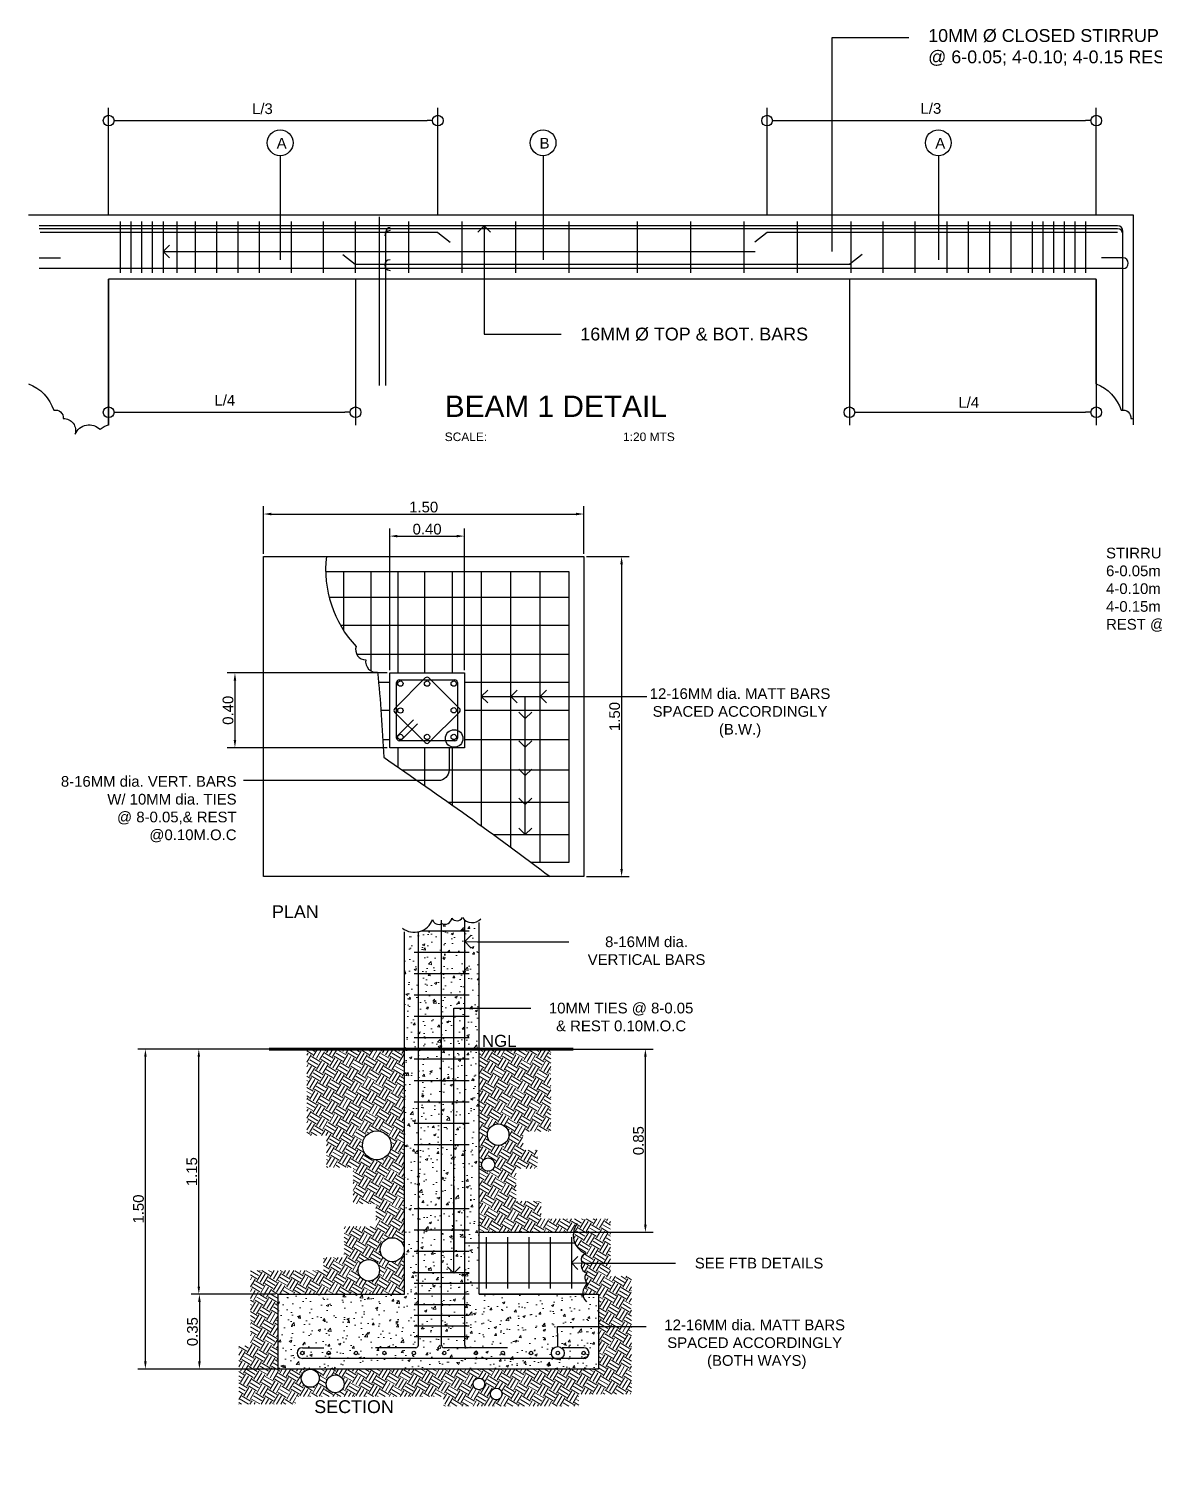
# Model space of a CAD drawing. Header units: metres. Extents: x -460 to 31334, y -1777 to 24987.
# Drawn here: x 304.45 to 330.81, y -781.44 to -747.97 of the extents above; entities that cross this region are included whole.
import ezdxf
from ezdxf import colors
from ezdxf.entities.mleader import LeaderData, LeaderLine
from ezdxf.math import Vec2, Vec3

# ---------------------------------------------------------------- set-up
doc = ezdxf.new("R2010")
doc.units = ezdxf.units.M
doc.header["$MEASUREMENT"] = 0
doc.linetypes.add('ACAD_ISO02W100', pattern=[15, 12, -3])
doc.layers.get('Defpoints').update_dxf_attribs({"color": 2})
doc.layers.add('COLUMNS', color=5, linetype='Continuous', lineweight=25)
doc.layers.add('dim.', color=10, linetype='Continuous', lineweight=15)
doc.layers.add('DIMENSION', color=8, linetype='Continuous')
doc.styles.add('20', font='arial.ttf', dxfattribs={"height": 0.06})
doc.styles.get("Standard").update_dxf_attribs({"font": 'arial.ttf'})
doc.dimstyles.new('D20', dxfattribs={"dimtxt": 0.25, "dimasz": 0.18, "dimexe": 0.18, "dimexo": 0.0625, "dimgap": 0.034, "dimtad": 1, "dimlfac": 0.2, "dimzin": 0, "dimdsep": 46, "dimtxsty": 'Standard', "dimcen": 0.09, "dimadec": 0, "dimazin": 0, "dimtfac": 1, "dimtofl": 0, "dimtmove": 0, "dimatfit": 3, "dimfxl": 1, "dimtolj": 1, "dimtzin": 0, "dimarcsym": 0})

# ---------------------------------------------------------------- blocks, each defined once
blk = doc.blocks.new('_Open90')
at = {"color": 0, "linetype": 'ByBlock', "lineweight": -2}
for p, q in [((0, 0), (-1, 0)), ((-0.5, 0.5), (0, 0)), ((0, 0), (-0.5, -0.5))]:
    blk.add_line(p, q, dxfattribs=at)
blk = doc.blocks.new('_None')
blk = doc.blocks.new('_DotBlank')
at = {"color": 0, "linetype": 'ByBlock', "lineweight": -2}
blk.add_line((-0.5, 0), (-1, 0), dxfattribs=at)
blk.add_circle((0, 0), 0.5, dxfattribs=at)
blk = doc.blocks.new('*D497')
at = {"color": 0, "lineweight": -2, "transparency": 16777216}
for p, q in [((309.9462609081456, -760.2602352155475), (309.9462609081456, -759.1485682697579)), ((310.1262609081456, -759.3285682697579), (317.2659145652322, -759.3285682697579)), ((317.4459145652322, -760.2602352155475), (317.4459145652322, -759.1485682697579))]:
    blk.add_line(p, q, dxfattribs=at)
at = {"color": 0, "transparency": 16777216}
for points in [[(310.1262609081456, -759.2985682697579), (310.1262609081456, -759.3585682697578), (309.9462609081456, -759.3285682697579)], [(317.2659145652322, -759.2985682697579), (317.2659145652322, -759.3585682697578), (317.4459145652322, -759.3285682697579)]]:
    blk.add_solid(points, dxfattribs=at)
at = {"layer": 'Defpoints', "color": 0, "transparency": 16777216}
for p in [(317.4459145652322, -759.3285682697579), (309.9462609081456, -760.3227352155475), (317.4459145652322, -760.3227352155475)]:
    blk.add_point(p, dxfattribs=at)
at = {"color": 0, "transparency": 16777216, "insert": (313.6960877366889, -759.1669250228274), "char_height": 0.25, "attachment_point": 5}
blk.add_mtext('\\A1;1.50', dxfattribs=at)
blk = doc.blocks.new('*D498')
at = {"color": 0, "lineweight": -2, "transparency": 16777216}
for p, q in [((317.5084145652323, -760.3227352155477), (318.5106653433602, -760.3227352155477)), ((318.3306653433602, -760.5027352155477), (318.3306653433602, -767.6347782785632)), ((317.5084145652323, -767.8147782785632), (318.5106653433602, -767.8147782785632))]:
    blk.add_line(p, q, dxfattribs=at)
at = {"color": 0, "transparency": 16777216}
for points in [[(318.3006653433602, -760.5027352155477), (318.3606653433602, -760.5027352155477), (318.3306653433602, -760.3227352155477)], [(318.3006653433602, -767.6347782785632), (318.3606653433602, -767.6347782785632), (318.3306653433602, -767.8147782785632)]]:
    blk.add_solid(points, dxfattribs=at)
at = {"layer": 'Defpoints', "color": 0, "transparency": 16777216}
for p in [(317.4459145652323, -760.3227352155477), (317.4459145652323, -767.8147782785632), (318.3306653433602, -767.8147782785632)]:
    blk.add_point(p, dxfattribs=at)
at = {"color": 0, "transparency": 16777216, "insert": (318.1690220964295, -764.0687567470554), "char_height": 0.25, "attachment_point": 5, "rotation": 90}
blk.add_mtext('\\A1;1.50', dxfattribs=at)
blk = doc.blocks.new('*D501')
at = {"color": 0, "lineweight": -2, "transparency": 16777216}
for p, q in [((310.8992861852754, -771.8533261310465), (307.0004837697892, -771.8533261310465)), ((307.1804837697892, -779.1635750423785), (307.1804837697892, -772.0333261310465)), ((310.2281326583662, -779.3435750423785), (307.0004837697892, -779.3435750423785))]:
    blk.add_line(p, q, dxfattribs=at)
at = {"color": 0, "transparency": 16777216}
for points in [[(307.1504837697893, -772.0333261310465), (307.2104837697892, -772.0333261310465), (307.1804837697892, -771.8533261310465)], [(307.1504837697893, -779.1635750423785), (307.2104837697892, -779.1635750423785), (307.1804837697892, -779.3435750423785)]]:
    blk.add_solid(points, dxfattribs=at)
at = {"layer": 'Defpoints', "color": 0, "transparency": 16777216}
for p in [(307.1804837697892, -771.8533261310465), (310.9617861852754, -771.8533261310465), (310.2906326583662, -779.3435750423785)]:
    blk.add_point(p, dxfattribs=at)
at = {"color": 0, "transparency": 16777216, "insert": (307.0188405228586, -775.5984505867124), "char_height": 0.25, "attachment_point": 5, "rotation": 90}
blk.add_mtext('\\A1;1.50', dxfattribs=at)
blk = doc.blocks.new('*D502')
at = {"color": 0, "lineweight": -2, "transparency": 16777216}
for p, q in [((310.2281326583662, -777.5935750423766), (308.2649800327721, -777.5935750423766)), ((308.4449800327722, -777.7735750423766), (308.4449800327722, -779.1635750423785)), ((311.0584855294425, -779.3435750423785), (308.2649800327721, -779.3435750423785))]:
    blk.add_line(p, q, dxfattribs=at)
at = {"color": 0, "transparency": 16777216}
for points in [[(308.4149800327722, -777.7735750423766), (308.4749800327721, -777.7735750423766), (308.4449800327722, -777.5935750423766)], [(308.4149800327722, -779.1635750423785), (308.4749800327721, -779.1635750423785), (308.4449800327722, -779.3435750423785)]]:
    blk.add_solid(points, dxfattribs=at)
at = {"layer": 'Defpoints', "color": 0, "transparency": 16777216}
for p in [(310.2906326583662, -777.5935750423766), (308.4449800327722, -779.3435750423785), (311.1209855294425, -779.3435750423785)]:
    blk.add_point(p, dxfattribs=at)
at = {"color": 0, "transparency": 16777216, "insert": (308.2832515198114, -778.4685750423774), "char_height": 0.25, "attachment_point": 5, "rotation": 90}
blk.add_mtext('\\A1;0.35', dxfattribs=at)
blk = doc.blocks.new('*D493')
at = {"color": 0, "lineweight": -2, "transparency": 16777216}
for p, q in [((310.8992861852754, -771.8533261310465), (308.2506669025879, -771.8533261310465)), ((308.4306669025879, -777.4135750423767), (308.4306669025879, -772.0333261310465)), ((310.2281326583662, -777.5935750423766), (308.2506669025879, -777.5935750423766))]:
    blk.add_line(p, q, dxfattribs=at)
at = {"color": 0, "transparency": 16777216}
for points in [[(308.4006669025879, -772.0333261310465), (308.4606669025879, -772.0333261310465), (308.4306669025879, -771.8533261310465)], [(308.4006669025879, -777.4135750423767), (308.4606669025879, -777.4135750423767), (308.4306669025879, -777.5935750423766)]]:
    blk.add_solid(points, dxfattribs=at)
at = {"layer": 'Defpoints', "color": 0, "transparency": 16777216}
for p in [(308.4306669025879, -771.8533261310465), (310.9617861852754, -771.8533261310465), (310.2906326583662, -777.5935750423766)]:
    blk.add_point(p, dxfattribs=at)
at = {"color": 0, "transparency": 16777216, "insert": (308.2690236556572, -774.7234505867115), "char_height": 0.25, "attachment_point": 5, "rotation": 90}
blk.add_mtext('\\A1;1.15', dxfattribs=at)
blk = doc.blocks.new('*D503')
at = {"color": 0, "lineweight": -2, "transparency": 16777216}
for p, q in [((312.9009534606998, -762.9858082124867), (312.9009534606998, -759.6658657574957)), ((314.6509534607062, -762.9858082124867), (314.6509534607062, -759.6658657574957)), ((313.0809534606998, -759.8458657574956), (314.4709534607062, -759.8458657574956))]:
    blk.add_line(p, q, dxfattribs=at)
at = {"color": 0, "transparency": 16777216}
for points in [[(313.0809534606998, -759.8158657574957), (313.0809534606998, -759.8758657574956), (312.9009534606998, -759.8458657574956)], [(314.4709534607062, -759.8158657574957), (314.4709534607062, -759.8758657574956), (314.6509534607062, -759.8458657574956)]]:
    blk.add_solid(points, dxfattribs=at)
at = {"layer": 'Defpoints', "color": 0, "transparency": 16777216}
for p in [(314.6509534607062, -759.8458657574956), (312.9009534606998, -763.0483082124867), (314.6509534607062, -763.0483082124867)]:
    blk.add_point(p, dxfattribs=at)
at = {"color": 0, "transparency": 16777216, "insert": (313.775953460703, -759.6842225105652), "char_height": 0.25, "attachment_point": 5}
blk.add_mtext('\\A1;0.40', dxfattribs=at)
blk = doc.blocks.new('*D496')
at = {"color": 0, "lineweight": -2, "transparency": 16777216}
for p, q in [((312.8384534607, -763.048308212487), (309.0967123415598, -763.048308212487)), ((309.2767123415598, -763.2283082124869), (309.2767123415598, -764.618308212487)), ((312.8384534607, -764.798308212487), (309.0967123415598, -764.798308212487))]:
    blk.add_line(p, q, dxfattribs=at)
at = {"color": 0, "transparency": 16777216}
for points in [[(309.2467123415598, -763.2283082124869), (309.3067123415598, -763.2283082124869), (309.2767123415598, -763.048308212487)], [(309.2467123415598, -764.618308212487), (309.3067123415598, -764.618308212487), (309.2767123415598, -764.798308212487)]]:
    blk.add_solid(points, dxfattribs=at)
at = {"layer": 'Defpoints', "color": 0, "transparency": 16777216}
for p in [(312.9009534607, -763.048308212487), (309.2767123415598, -764.798308212487), (312.9009534607, -764.798308212487)]:
    blk.add_point(p, dxfattribs=at)
at = {"color": 0, "transparency": 16777216, "insert": (309.1150690946291, -763.923308212487), "char_height": 0.25, "attachment_point": 5, "rotation": 90}
blk.add_mtext('\\A1;0.40', dxfattribs=at)
blk = doc.blocks.new('*D668')
at = {"color": 0, "lineweight": -2, "transparency": 16777216}
for p, q in [((316.418559608373, -771.8533261310465), (319.067178891061, -771.8533261310465)), ((318.887178891061, -775.9620421053122), (318.887178891061, -772.0333261310465)), ((317.0897131352821, -776.1420421053122), (319.067178891061, -776.1420421053122))]:
    blk.add_line(p, q, dxfattribs=at)
at = {"color": 0, "transparency": 16777216}
for points in [[(318.857178891061, -772.0333261310465), (318.917178891061, -772.0333261310465), (318.887178891061, -771.8533261310465)], [(318.857178891061, -775.9620421053122), (318.917178891061, -775.9620421053122), (318.887178891061, -776.1420421053122)]]:
    blk.add_solid(points, dxfattribs=at)
at = {"layer": 'Defpoints', "color": 0, "transparency": 16777216}
for p in [(316.356059608373, -771.8533261310465), (318.887178891061, -771.8533261310465), (317.0272131352821, -776.1420421053122)]:
    blk.add_point(p, dxfattribs=at)
at = {"color": 0, "transparency": 16777216, "insert": (318.7255356441303, -773.9976841181792), "char_height": 0.25, "attachment_point": 5, "rotation": 90}
blk.add_mtext('\\A1;0.85', dxfattribs=at)

msp = doc.modelspace()

# ---------------------------------------------------------------- hatches: boundary and pattern name
at = {"lineweight": 9}
h = msp.add_hatch(dxfattribs=at)
h.set_pattern_fill('AR-CONC', color=29, scale=0.08)
h.set_pattern_definition([(49.99999999999999, (2.814981096292286, 0.6802126908160062), (0.5738081460806028, -0.05020170798607609), [0.06, -0.66]), (355, (2.814981096292286, 0.6802126908160062), (-0.1110010668904, 0.6017537069600095), [0.048, -0.528]), (100.45144446, (2.862798441092286, 0.6760292156160062), (0.4628070773816896, 0.5515519927749035), [0.05099215359999997, -0.5609136895999995]), (46.18420000000001, (2.814981096292286, 0.8402126908160062), (0.8537930645372579, -0.1324154246344612), [0.09, -0.99]), (96.63563549, (2.886130492292286, 0.8291780452160062), (0.7477295565393827, 0.7792948806196404), [0.0764882736, -0.8413710079999999]), (351.1841639899999, (2.814981096292286, 0.8402126908160062), (0.7477295560438185, 0.7792948802159921), [0.07200000000000001, -0.7920000008]), (21, (2.894981096292286, 0.8002126908160062), (0.4775256416947694, -0.3220951125322711), [0.06, -0.66]), (326.0000000000001, (2.894981096292286, 0.8002126908160062), (0.1946522655372654, 0.5801200360374824), [0.048, -0.528]), (71.45144474, (2.934774899492286, 0.7733714316160062), (0.6721779013839769, 0.2580249222450831), [0.05099215200000001, -0.5609136896]), (37.50000000000001, (2.814981096292286, 0.6802126908160062), (0.009727884253832536, 0.2663150830650492), [0, -0.5216, 0, -0.536, 0, -0.53]), (7.499999999999999, (2.814981096292286, 0.6802126908160062), (0.2104556299537189, 0.3155293695058882), [0, -0.3056, 0, -0.5096, 0, -0.202]), (327.5, (2.636581096292286, 0.6802126908160062), (0.4270579489379272, -0.01804389738750381), [0, -0.2, 0, -0.624, 0, -0.828]), (317.5, (2.556581096292286, 0.6802126908160062), (0.466548935473909, 0.08008398586585418), [0, -0.26, 0, -0.4144, 0, -0.588])])
edge = h.paths.add_edge_path()
edge.add_line((317.7902863154527, -777.5935750423762), (314.9953252109267, -777.5935750423762))
edge.add_line((314.9953252109267, -777.5935750423762), (314.9953252109267, -768.8902785408275))
edge.add_arc((314.8811550760643, -768.5530202121438), 0.3560589838222756, 218.8083895468642, 288.70220838549795, ccw=False)
edge.add_arc((314.4731779904705, -768.6964094111129), 0.1529604075699302, 218.5712507440737, 328.5712506445825, ccw=False)
edge.add_arc((314.1939807773588, -768.7701808109935), 0.1610622698966158, 242.2937668347525, 352.2937667352673, ccw=False)
edge.add_arc((314.0430494279535, -768.7926361546736), 0.1421858604028967, 192.3333644394615, 302.33336433991275, ccw=False)
edge.add_arc((313.4220262290146, -768.6142892677065), 0.5253585497881724, 250.3457339838891, 336.5913667087487, ccw=False)
edge.add_line((313.2453252109203, -769.109040069666), (313.2453252109203, -777.5935750423762))
edge.add_line((313.2453252109203, -777.5935750423762), (310.2906326583661, -777.5935750423762))
edge.add_line((310.2906326583661, -777.5935750423762), (310.2906326583661, -779.343575042378))
edge.add_line((310.2906326583661, -779.343575042378), (317.7902863154527, -779.343575042378))
edge.add_line((317.7902863154527, -779.343575042378), (317.7902863154527, -777.5935750423762))
at = {"lineweight": 5}
h = msp.add_hatch(dxfattribs=at)
h.set_pattern_fill('EARTH', color=29, scale=0.9, angle=59)
h.set_pattern_definition([(59, (2.814981096292286, 0.6802126908160062), (-0.07697907580321305, 0.3087462095127375), [0.225, -0.225]), (59, (2.742657605295545, 0.723669028386542), (-0.07697907580321305, 0.3087462095127375), [0.225, -0.225]), (59, (2.670334114298804, 0.7671253659570779), (-0.07697907580321305, 0.3087462095127375), [0.225, -0.225]), (149, (2.660711729823403, 0.8057186421461701), (-0.3087462095127375, -0.07697907580321302), [0.225, -0.225]), (149, (2.704168067393939, 0.8780421331429108), (-0.3087462095127375, -0.07697907580321302), [0.225, -0.225]), (149, (2.747624404964474, 0.9503656241396514), (-0.3087462095127375, -0.07697907580321302), [0.225, -0.225])])
edge = h.paths.add_edge_path()
edge.add_line((312.577540817691, -775.4734346877224), (312.577540817691, -776.0054985204026))
edge.add_line((312.577540817691, -776.0054985204026), (311.8315115414239, -776.0054985204026))
edge.add_line((311.8315115414239, -776.0054985204026), (311.8315115414239, -776.7351577515094))
edge.add_line((311.8315115414239, -776.7351577515094), (311.3521061418319, -776.7351577515094))
edge.add_line((311.3521061418319, -776.7351577515094), (311.3521061418319, -777.0366613641529))
edge.add_line((311.3521061418319, -777.0366613641529), (309.6391131539222, -777.0366613641529))
edge.add_line((309.6391131539222, -777.0366613641529), (309.6391131539222, -778.8023733283992))
edge.add_line((309.6391131539222, -778.8023733283992), (309.3658093740942, -778.8023733283992))
edge.add_line((309.3658093740942, -778.8023733283992), (309.3658093740942, -780.1669853418618))
edge.add_line((309.3658093740942, -780.1669853418618), (310.7053267227407, -780.1669853418618))
edge.add_line((310.7053267227407, -780.1669853418618), (310.7053267227407, -779.9894320388923))
edge.add_line((310.7053267227407, -779.9894320388923), (314.1626279605894, -779.9894320388923))
edge.add_line((314.1626279605894, -779.9894320388923), (314.1626279605894, -780.211322059273))
edge.add_line((314.1626279605894, -780.211322059273), (317.3281104818893, -780.211322059273))
edge.add_line((317.3281104818893, -780.211322059273), (317.3281104818893, -779.9300592341608))
edge.add_line((317.3281104818893, -779.9300592341608), (318.5645060929392, -779.9300592341608))
edge.add_line((318.5645060929392, -779.9300592341608), (318.5645060929392, -777.1725534810394))
edge.add_line((318.5645060929392, -777.1725534810394), (318.0727792749749, -777.1725534810394))
edge.add_line((318.0727792749749, -777.1725534810394), (318.0727792749749, -775.8274723416616))
edge.add_line((318.0727792749749, -775.8274723416616), (316.4465944053395, -775.8274723416616))
edge.add_line((316.4465944053395, -775.8274723416616), (316.4465944053395, -775.4135408388975))
edge.add_line((316.4465944053395, -775.4135408388975), (315.8624987669068, -775.4135408388975))
edge.add_line((315.8624987669068, -775.4135408388975), (315.8624987669068, -774.6469117796189))
edge.add_line((315.8624987669068, -774.6469117796189), (316.358096239564, -774.6469117796189))
edge.add_line((316.358096239564, -774.6469117796189), (316.358096239564, -774.2225984014206))
edge.add_line((316.358096239564, -774.2225984014206), (316.0217993374604, -774.2225984014206))
edge.add_line((316.0217993374604, -774.2225984014206), (316.0217993374604, -773.7806040089238))
edge.add_line((316.0217993374604, -773.7806040089238), (316.6751485175632, -773.7806040089238))
edge.add_line((316.6751485175632, -773.7806040089238), (316.6751485175632, -771.8533261310452))
edge.add_line((316.6751485175632, -771.8533261310452), (314.9953252109262, -771.8533261310452))
edge.add_line((314.9953252109262, -771.8533261310452), (314.9953252109267, -776.1254749296859))
edge.add_line((314.9953252109267, -776.1254749296859), (317.2016278875588, -776.1545758777798))
edge.add_arc((317.6556507742256, -776.2118592873876), 0.4576223012851706, 172.80907018168, 249.3015668321154)
edge.add_arc((317.5242753098959, -776.7788481645362), 0.1421858604028819, 102.3333644393894, 212.3333643399056)
edge.add_arc((317.6018210423022, -776.9299778097977), 0.2114639713963133, 159.2028996208129, 241.1233806165963)
edge.add_arc((317.714431637342, -777.2282635100283), 0.2427029629804195, 152.2209778878331, 213.6038472709663)
edge.add_arc((317.5805574093665, -777.4788780251588), 0.1348492541426424, 120.4152379766137, 238.272335992151)
edge.add_line((317.5096425619486, -777.5935750423762), (317.7902863154527, -777.5935750423762))
edge.add_line((317.7902863154527, -777.5935750423762), (317.7902863154527, -779.343575042378))
edge.add_line((317.7902863154527, -779.343575042378), (310.2906326583661, -779.343575042378))
edge.add_line((310.2906326583661, -779.343575042378), (310.2906326583661, -777.5935750423762))
edge.add_line((310.2906326583661, -777.5935750423762), (313.2453252109203, -777.5935750423762))
edge.add_line((313.2453252109203, -777.5935750423762), (313.2453252109203, -771.8533261310452))
edge.add_line((313.2453252109203, -771.8533261310452), (310.9617861852753, -771.8533261310461))
edge.add_line((310.9617861852753, -771.8533261310461), (310.9617861852753, -773.8772431896798))
edge.add_line((310.9617861852753, -773.8772431896798), (311.4234312879084, -773.8772431896798))
edge.add_line((311.4234312879084, -773.8772431896798), (311.4234312879084, -774.6221320393499))
edge.add_line((311.4234312879084, -774.6221320393499), (312.0448738880073, -774.6221320393499))
edge.add_line((312.0448738880073, -774.6221320393499), (312.0448738880073, -775.4734346877224))
edge.add_line((312.0448738880073, -775.4734346877224), (312.577540817691, -775.4734346877224))
edge = h.paths.add_edge_path(flags=16)
edge.add_arc((312.5990248397043, -774.1076692280551), 0.3371494870657443, 0, 360)
edge = h.paths.add_edge_path(flags=17)
edge.add_arc((312.9599551188053, -776.5497806255173), 0.2853700921150448, 0, 360)
edge = h.paths.add_edge_path(flags=16)
edge.add_arc((312.4108960545723, -777.0312321677013), 0.2519700729226315, 0, 360)
edge = h.paths.add_edge_path(flags=16)
edge.add_arc((315.2065961026005, -774.5588176696685), 0.1546916080611709, 0, 360)
edge = h.paths.add_edge_path(flags=16)
edge.add_arc((315.4404550709655, -773.8580358803358), 0.2519700729226315, 0, 360)
edge = h.paths.add_edge_path(flags=16)
edge.add_arc((311.6244349976164, -779.6911513665384), 0.2097241549390674, 0, 360)
edge = h.paths.add_edge_path(flags=16)
edge.add_arc((311.0404426167247, -779.5596972054939), 0.2097241549390674, 0, 360)
edge = h.paths.add_edge_path(flags=16)
edge.add_arc((314.99046302329, -779.6911513665384), 0.1362950225197892, 0, 360)
edge = h.paths.add_edge_path(flags=16)
edge.add_arc((315.3964738709219, -779.9272904471875), 0.1362950225197892, 0, 360)

# ---------------------------------------------------------------- linework, layer by layer
at = {"color": 1}
for p, q in [((306.3201893119895, -752.3329964334805), (306.3201893119895, -749.8190922141109)), ((314.0285226453198, -752.332996433476), (314.0285226453198, -749.8190922141064)), ((321.7368559786546, -752.3329964334787), (321.7368559786546, -749.8190922141064)), ((329.4451893119895, -752.3329964334878), (329.4451893119895, -749.8190922141173)), ((306.5701893119904, -750.1190922141056), (313.7785226453234, -750.1190922141056)), ((321.9868559786555, -750.1190922141056), (329.195189311984, -750.1190922141056)), ((306.3201893119895, -753.8373487970864), (306.3201893119895, -757.2480973469408)), ((312.1014393119895, -753.8373487970864), (312.1014393119895, -757.2480973469408)), ((323.6639393119895, -753.8373487970891), (323.6639393119895, -757.2480973469408)), ((329.4451893119895, -753.8373487970891), (329.4451893119895, -757.2480973469408)), ((306.5701893119904, -756.9480973469415), (311.8514393119885, -756.9480973469415)), ((323.9139393119858, -756.9480973469415), (329.1951893119885, -756.9480973469415))]:
    msp.add_line(p, q, dxfattribs=at)
at = {"color": 7}
for p, q in [((329.9451893119913, -752.582996433475), (304.6951893119904, -752.582996433475)), ((329.9451893119913, -752.652988475156), (304.6951893119904, -752.652988475156)), ((314.0285226453243, -752.7359385727257), (304.7201893119909, -752.7359385727257)), ((306.5925650093714, -752.4829964334747), (306.5925650093714, -753.6829964334763)), ((306.8425650093723, -752.4829964334747), (306.8425650093723, -753.6829964334763)), ((307.0925650093686, -752.4829964334747), (307.0925650093732, -753.6829964334763)), ((307.342565009365, -752.4829964334747), (307.3425650093741, -753.6829964334763)), ((307.5925650093704, -752.4829964334747), (307.5925650093704, -753.6829964334763)), ((307.917565009373, -752.4829964334747), (307.917565009373, -753.6829964334763)), ((308.3425650093686, -752.4829964334747), (308.3425650093686, -753.6829964334763)), ((308.8425650093704, -752.4829964334747), (308.8425650093704, -753.6829964334763)), ((309.3425650093632, -752.4829964334747), (309.3425650093677, -753.6829964334763)), ((309.8425650093695, -752.4829964334747), (309.8425650093695, -753.6829964334763)), ((310.5925650093677, -752.4829964334747), (310.5925650093677, -753.6829964334763)), ((311.3425650093704, -752.4829964334747), (311.3425650093704, -753.6829964334763)), ((312.0925650093686, -752.4829964334747), (312.0925650093686, -753.6829964334763)), ((312.8085797757758, -756.3195101548761), (312.8085797757758, -752.7250894777915)), ((313.3425650093686, -752.4829964334747), (313.3425650093686, -753.6829964334763)), ((314.0285226453243, -752.7359385727257), (314.3184092674101, -752.9678685874812)), ((314.5925650093686, -752.4829964334747), (314.5925650093686, -753.6829964334763)), ((315.8425650093686, -752.4829964334747), (315.8425650093686, -753.6829964334763)), ((317.0925650093686, -752.4829964334747), (317.0925650093686, -753.6829964334763)), ((318.6951893119913, -752.4829964334747), (318.6951893119913, -753.6829964334781)), ((319.9451893119913, -752.4829964334747), (319.9451893119913, -753.6829964334781)), ((321.1951893119913, -752.4829964334747), (321.1951893119913, -753.6829964334781)), ((321.7368559786546, -752.7359385727257), (321.4469693565688, -752.9678685874812)), ((329.9451893119913, -752.7359385727257), (321.7368559786546, -752.7359385727257)), ((322.4451893119913, -752.4829964334747), (322.4451893119913, -753.6829964334781)), ((323.6951893119913, -752.4829964334747), (323.6951893119913, -753.6829964334781)), ((324.4451893119895, -752.4829964334747), (324.4451893119895, -753.6829964334781)), ((325.1951893119922, -752.4829964334747), (325.1951893119922, -753.6829964334781)), ((325.9451893119949, -752.4829964334747), (325.9451893119949, -753.6829964334781)), ((326.4451893119922, -752.4829964334747), (326.4451893119922, -753.6829964334781)), ((326.9451893119895, -752.4829964334747), (326.9451893119895, -753.6829964334781)), ((327.4451893119913, -752.4829964334747), (327.4451893119913, -753.6829964334781)), ((327.9451893119931, -752.4829964334747), (327.9451893119931, -753.6829964334781)), ((328.1951893119895, -752.4829964334747), (328.1951893119895, -753.6829964334781)), ((328.4451893119904, -752.4829964334747), (328.4451893119904, -753.6829964334781)), ((328.6951893119913, -752.4829964334747), (328.6951893119913, -753.6829964334781)), ((328.9451893119876, -752.4829964334747), (328.9451893119922, -753.6829964334781)), ((329.195189311984, -752.4829964334747), (329.1951893119931, -753.6829964334781)), ((330.0701893119895, -756.8953832383156), (330.0701893119895, -752.707996433475)), ((304.6951893119904, -753.3329964334796), (305.1951893119922, -753.3329964334796)), ((311.8026278125326, -753.2508438529628), (312.0925144346184, -753.4827738677193)), ((323.9627508114463, -753.2508438529628), (323.6728641893606, -753.4827738677193)), ((330.0701893119895, -753.3329964334796), (329.5701893119876, -753.3329964334796)), ((330.0701893119895, -753.582996433476), (304.6951893119904, -753.582996433476)), ((312.0925144346184, -753.4827738677193), (323.6951893119913, -753.4827738677193)), ((313.5716953157757, -778.7810750423725), (313.5716953157757, -769.1087784691647)), ((314.7583214025949, -769.0935750423816), (313.6261354376152, -769.0935750423816)), ((314.1142999944773, -778.7810750423725), (314.1142999944773, -768.8338296311415)), ((314.6583214025927, -778.7810750423725), (314.6583214025927, -768.8338296311415)), ((314.7583214025949, -769.5935750423835), (313.4716953157736, -769.5935750423835)), ((314.7583214025949, -770.0935750423853), (313.4716953157736, -770.0935750423853)), ((314.7583214025949, -770.593575042378), (313.4716953157736, -770.593575042378)), ((314.7583214025949, -771.0935750423798), (313.4716953157736, -771.0935750423798)), ((314.7583214025949, -771.5935750423816), (313.4716953157736, -771.5935750423816)), ((314.7583214025949, -772.0935750423744), (313.4716953157736, -772.0935750423744)), ((314.7583214025949, -772.5935750423762), (313.4716953157736, -772.5935750423762)), ((314.7583214025949, -773.093575042378), (313.4716953157736, -773.093575042378)), ((314.7583214025949, -773.5935750423798), (313.4716953157736, -773.5935750423707)), ((314.7583214025949, -774.0935750423816), (313.4716953157736, -774.0935750423816)), ((314.7583214025949, -775.593575042378), (313.4716953157736, -775.593575042378)), ((314.7583214025949, -776.0935750423707), (313.4716953157736, -776.0935750423707)), ((314.7583214025949, -776.5935750423725), (313.4716953157736, -776.5935750423816)), ((314.7583214025949, -777.0935750423744), (313.4716953157736, -777.0935750423744)), ((314.7583214025949, -777.3435750423707), (313.4716953157736, -777.3435750423707)), ((314.7583214025949, -777.5935750423762), (313.4716953157736, -777.5935750423762)), ((314.7583214025949, -777.8435750423725), (313.4716953157736, -777.8435750423816)), ((314.7583214025949, -778.093575042378), (313.4716953157736, -778.093575042378)), ((314.7583214025949, -778.3435750423744), (313.4716953157736, -778.3435750423744)), ((310.8556512403561, -778.8435750423762), (311.355651240367, -778.8435750423762)), ((313.5091953157721, -778.8435750423762), (312.5716953157721, -778.8435750423762)), ((314.7583214025949, -778.5935750423707), (313.4716953157736, -778.5935750423707)), ((315.1142999944809, -778.8435750423762), (314.1767999944809, -778.8435750423762)), ((315.6583214025964, -778.8435750423762), (314.7208214025964, -778.8435750423762)), ((317.4423354663691, -778.8435750423762), (316.9423354663763, -778.8435750423762)), ((317.4402863154523, -779.0935750423816), (310.8556512403561, -779.0935750423816))]:
    msp.add_line(p, q, dxfattribs=at)
at = {"color": 5, "lineweight": 60}
msp.add_line((310.0769092166447, -771.8533261310461), (317.1950249176448, -771.8533261310452), dxfattribs=at)
for p, q in [((314.6583214025927, -776.3903844811067), (317.2604872808198, -776.3903844811067)), ((315.1576866638206, -776.2579710200519), (315.1576866638206, -777.4611615813212)), ((315.6576866638206, -776.2579710200519), (315.6576866638206, -777.4611615813212)), ((316.1576866638206, -776.2579710200519), (316.1576866638206, -777.4611615813212)), ((316.6576866638206, -776.2579710200519), (316.6576866638206, -777.4611615813212)), ((317.1576866638206, -776.257971020052), (317.1576866638206, -777.4611615813213)), ((314.6583214025927, -777.3286654909554), (317.5096425619486, -777.3286654909554))]:
    msp.add_line(p, q)
at = {"color": 4}
for p, q in [((314.4916582304618, -777.3435750423707), (313.4716953157736, -777.3435750423707)), ((314.7583214025949, -777.5935750423762), (313.4716953157736, -777.5935750423762)), ((314.7583214025949, -777.5935750423762), (313.4716953157736, -777.5935750423762))]:
    msp.add_line(p, q, dxfattribs=at)
at = {"linetype": 'ACAD_ISO02W100', "ltscale": 0.5}
for points in [[(314.9953252109267, -776.1420421053117), (317.5096425619486, -776.1420421053117)], [(317.5096425619486, -777.5935750423762), (314.9953252109267, -777.5935750423762), (314.9953252109267, -776.1420421053117)]]:
    msp.add_lwpolyline(points, dxfattribs=at)
at = {"color": 4}
for centre in [(313.1509534607053, -763.2983082124877), (313.7759534607053, -763.2983082124877), (314.4009534607053, -763.2983082124877), (313.1509534607053, -763.9277320940412), (314.4009534607053, -763.9233082124877), (313.1509534607053, -764.5483082124877), (313.7759534607007, -764.5483082124877), (314.4009534607053, -764.5483082124877)]:
    msp.add_circle(centre, 0.0625, dxfattribs=at)
at = {"color": 29}
for centre, radius in [((312.5990248397043, -774.1076692280551), 0.3371494870657443), ((315.4404550709655, -773.8580358803358), 0.2519700729225963), ((315.2065961026005, -774.5588176696685), 0.1561813266904437), ((312.9599551188053, -776.5497806255173), 0.2811861277093612), ((312.4108960545723, -777.0312321677013), 0.2519700729225963), ((311.0404426167247, -779.5596972054939), 0.2097241549390419), ((311.6244349976164, -779.6911513665384), 0.2097241549390419), ((314.99046302329, -779.6911513665384), 0.1362950225197892), ((315.3964738709219, -779.9272904471875), 0.1362950225197892)]:
    msp.add_circle(centre, radius, dxfattribs=at)
at = {"color": 7}
for centre in [(310.8552505305447, -778.9685750423744), (311.4714827846069, -778.9685750423744), (312.1095769447588, -778.9685750423744), (312.7777606884761, -778.9685750423744), (313.465431299313, -778.9685750423744), (314.1769496780621, -778.9685750423744), (314.9198359727511, -778.9685750423744), (315.5492229498673, -778.9685750423744), (316.2089418656501, -778.9685750423744), (316.8364713132355, -778.9685750423744), (317.4423354663691, -778.9685750423744)]:
    msp.add_circle(centre, 0.04, dxfattribs=at)
for centre, radius, start, end in [((312.9085797757734, -752.820081519473), 0.125, 90, 180), ((312.9085797757734, -752.7250894777915), 0.1, 90, 180), ((329.9451893119913, -752.707996433475), 0.125, 0, 90), ((329.9451893119913, -752.777988475156), 0.125, 0, 90), ((312.9085797757734, -753.5000894777975), 0.1249999999998863, 90, 270), ((330.0701893119895, -753.4579964334805), 0.1249999999998863, 270, 90), ((310.8556512403561, -778.9685750423744), 0.1249999999998863, 90, 270), ((313.5091953157721, -778.7810750423725), 0.0625, 270, 0), ((314.1767999944809, -778.7810750423725), 0.0625, 180, 270), ((314.7208214025964, -778.7810750423725), 0.0625, 180, 270), ((317.4423354663691, -778.9685750423744), 0.1249999999998863, 270, 90)]:
    msp.add_arc(centre, radius, start, end, dxfattribs=at)
msp.add_point((314.4634534607044, -763.9233082124877))
at = {"layer": 'COLUMNS', "color": 6}
for p, q in [((310.3355354464502, -750.9405598637538), (310.3355354464502, -753.3793507031594)), ((316.4914183615865, -750.9405598637538), (316.4914183615865, -753.3793507031594)), ((325.7471108093732, -750.9405598637538), (325.7471108093732, -753.3793507031594))]:
    msp.add_line(p, q, dxfattribs=at)
at = {"layer": 'COLUMNS', "color": 1}
for p, q in [((330.3201893119904, -752.3329964334787), (304.4451893119895, -752.332996433476)), ((312.6585797757725, -753.8750894777938), (312.6585797757725, -752.3750894777929)), ((330.3201893119904, -757.2416871106177), (330.3201893119904, -752.3329964334787)), ((329.4451893119895, -753.8329964334796), (306.3201893119895, -753.8329964334769)), ((312.6585797757725, -756.3195101548761), (312.6585797757725, -753.8750894777938)), ((309.9462609081456, -760.3227352155475), (317.4459145652322, -760.3227352155475)), ((309.9462609081456, -767.8147782785629), (309.9462609081456, -760.3227352155475)), ((317.4459145652322, -760.3227352155475), (317.4459145652322, -767.8147782785629)), ((317.4459145652322, -767.8147782785629), (309.9462609081456, -767.8147782785629)), ((313.2453252109203, -777.5935750423762), (313.2453252109203, -769.1090400696633)), ((314.9953252109267, -777.5935750423762), (314.9953252109267, -768.8902785408229))]:
    msp.add_line(p, q, dxfattribs=at)
at = {"layer": 'COLUMNS', "color": 2}
for p, q in [((306.3201893119895, -757.2426312886607), (306.3201893119895, -753.832996433475)), ((329.4451893119895, -756.2788544991024), (329.4451893119895, -753.8329964334796))]:
    msp.add_line(p, q, dxfattribs=at)
at = {"layer": 'COLUMNS'}
for p, q in [((311.4011514194835, -760.6727352155469), (317.0959145652319, -760.6727352155469)), ((311.8179579061348, -760.6727352155469), (311.8179579061348, -762.049941212694)), ((312.460586769796, -760.6727352155469), (312.460586769796, -763.001571446651)), ((313.0931550170533, -760.6727352155469), (313.0931550170534, -763.0483082124867)), ((313.7162943634915, -760.6727352155469), (313.7162943634916, -763.0483082124867)), ((314.3654303594626, -760.6727352155469), (314.3654303594627, -763.0483082124867)), ((315.0398869848163, -760.6727352155469), (315.0398869848163, -766.6230959205088)), ((315.7295301010731, -760.6727352155469), (315.7295301010731, -767.1258638246602)), ((316.4135973500975, -760.6727352155469), (316.4135973500975, -767.4876348346099)), ((317.0959145652319, -760.6727352155469), (317.0959145652319, -767.4876348346099)), ((311.4826377084325, -761.277852096153), (317.0959145652319, -761.2778520961531)), ((311.7455600068114, -761.9300440501522), (317.0959145652319, -761.9300440501522)), ((312.1260842996126, -762.6075938544684), (317.0959145652319, -762.6075938544684)), ((312.6404755262483, -763.2682448021953), (312.9009534606998, -763.2682448021953)), ((312.6404755262483, -763.2682448021953), (312.9009534606998, -763.2682448021953)), ((313.731447575366, -763.1657256900455), (313.0182148052304, -763.8840068718512)), ((313.0634534607011, -764.5733082124882), (313.0634534607011, -763.2733082124871)), ((313.1259534607002, -763.210808212488), (314.4259534607013, -763.2108082124862)), ((314.5335359821788, -763.8791140386631), (313.8199915034661, -763.1655695599532)), ((314.4884534607049, -763.2733082124871), (314.4884534607049, -764.5733082124882)), ((314.6509534607062, -763.2682448021953), (317.0959145652319, -763.2682448021953)), ((313.0634534607011, -763.6527562075592), (313.0669022518437, -763.6527562075592)), ((312.6944879018292, -763.9233082124867), (312.9009534606998, -763.9233082124867)), ((312.6944879018297, -763.9233082124867), (312.9009534606998, -763.9233082124867)), ((313.7320732125695, -764.6808907329726), (313.0185276267744, -763.9723957730187)), ((313.8203043191256, -764.680734049359), (314.5335359821788, -763.9675023863122)), ((314.6509534607062, -763.9233082124867), (317.0959145652319, -763.9233082124867)), ((313.0634534607011, -764.543884330935), (313.4585449105193, -764.1487928811168)), ((313.0634534607011, -764.2239830224382), (313.0669022518437, -764.2239830224382)), ((313.1553773422561, -764.6358082124873), (313.5504687920743, -764.2407167626718)), ((314.048683434135, -764.4452690227474), (314.0557693457395, -764.4452690227474)), ((312.7387320475536, -764.6047851867863), (312.9009534606998, -764.6047851867863)), ((314.4259534607013, -764.6358082124873), (313.1259534607002, -764.6358082124873)), ((314.6509534607062, -764.6047851867863), (317.0959145652319, -764.6047851867863)), ((313.093155017053, -764.7983082124867), (313.093155017053, -765.2511468286041)), ((313.7162943634912, -764.7983082124867), (313.7162943634917, -765.6828360716931)), ((314.3654303594626, -764.7983082124867), (314.3654303594626, -766.1399665500851)), ((313.1930487163636, -765.3198839865947), (317.0959145652319, -765.3198839865947)), ((314.2725581081818, -766.0740950910506), (317.0959145652319, -766.0740950910506)), ((315.3228548101279, -766.8283061955055), (317.0959145652319, -766.8283061955055)), ((317.0959145652319, -767.4876348346099), (316.2182893675608, -767.4876348346099))]:
    msp.add_line(p, q, dxfattribs=at)
at = {"layer": 'COLUMNS', "color": 1}
for points in [[(304.4451893119895, -756.2774171105591, -0.2190072360357526), (305.0343555142244, -756.900588846456, -0.52056705), (305.2568279274037, -757.0949844194563, -0.52056705), (305.534970569568, -757.4559885669867, -0.52056705), (306.1189867170178, -757.3449161839696, -0.1041012368616122), (306.3201893119895, -757.2426312886607)], [(329.441632992437, -756.2774171105591, -0.2190072360356898), (330.030799194672, -756.900588846456, -0.52056705), (330.2532716078513, -757.0949844194563, -0.06053293832549064), (330.3201893119904, -757.1000335574897, -0.06053293832549064)], [(311.4180921807392, -760.3227352155475, 0.2204318236900629), (312.1150184034536, -762.4315741711628, 0.52056705), (312.3422496033686, -762.73955569551, 0.52056705), (312.618160151103, -763.0313284228971, -0.01299021060024012), (312.7598746076801, -765.0230917265592, -0.01188112872143194), (316.6550198137311, -767.8147782785629, 0.1081990676116028)], [(313.1984704671672, -769.0250764625418, 0.5021008475620068), (313.9041450242516, -768.8230069553013, 0.52056705), (314.1190967490443, -768.912776172376, 0.52056705), (314.3535884322669, -768.7917782941552, 0.52056705), (314.6036974638159, -768.7761687576606, 0.4723838464471716), (315.0361387768212, -768.8072689026214, 0.07869863638245331)], [(317.2918350020282, -775.9342692037499, 0.2693766938528615), (317.2342875985195, -776.3903844811067, 0.2693766938528615)], [(317.239081830003, -776.4013018521478, 0.1982184876872424), (317.4939045092688, -776.6399437608343, 0.52056705), (317.404135292194, -776.8548954856269, 0.52056705), (317.5251331704148, -777.0893871688495, 0.52056705), (317.5407427069094, -777.3394962003986, 0.4723838464471716), (317.5096425619486, -777.7719375134038)]]:
    msp.add_lwpolyline(points, format="xyb", dxfattribs=at)
at = {"layer": 'COLUMNS', "color": 2}
msp.add_lwpolyline([(312.9009534606998, -763.0483082124867), (314.6509534607062, -763.0483082124867), (314.6509534607062, -764.7983082124867), (312.9009534606998, -764.7983082124867)], close=True, dxfattribs=at)
at = {"layer": 'COLUMNS', "color": 1}
msp.add_lwpolyline([(314.9953252109267, -777.5935750423762), (317.7902863154527, -777.5935750423762), (317.7902863154527, -779.343575042378), (310.2906326583661, -779.343575042378), (310.2906326583661, -777.5935750423762), (313.2453252109203, -777.5935750423762)], dxfattribs=at)
at = {"layer": 'COLUMNS', "color": 6}
for centre in [(310.3355354464502, -750.6382821673258), (316.4914183615865, -750.6382821673258), (325.7471108093732, -750.6382821673258)]:
    msp.add_circle(centre, 0.3022776964280638, dxfattribs=at)
at = {"layer": 'COLUMNS'}
for centre, start, end in [((313.1259534607002, -763.2733082124871), 90, 180), ((313.7757973296416, -763.2097637337777), 45.0000000000921, 135.2020598419101), ((314.4259534607013, -763.2733082124871), 0, 90.00000000005213), ((313.062564559506, -763.9280449155824), 135.2020598419101, 225.2034951315971), ((314.4893418083543, -763.9233082124877), 314.9999999998342, 45.00000000012895), ((313.1259534607002, -764.5733082124882), 180, 270), ((313.7761101453011, -764.6365398755345), 225.2034951315971, 314.9999999998342), ((314.4259534607013, -764.5733082124882), 270, 0)]:
    msp.add_arc(centre, 0.0625, start, end, dxfattribs=at)
at = {"layer": 'DIMENSION'}
msp.add_line((315.0398869848163, -763.6024391005558), (315.6859939359033, -763.6024391005558), dxfattribs=at)
at = {"layer": 'DIMENSION', "linetype": 'ByBlock', "lineweight": -2}
msp.add_line((315.6859939359033, -763.6024391005558), (318.9247756611185, -763.6024391005558), dxfattribs=at)
msp.add_lwpolyline([(316.0749274600134, -766.8283061955055), (316.0749274600134, -763.6024391005557)], dxfattribs=at)
msp.add_lwpolyline([(314.2892614651855, -764.7983082124867), (314.2891291017354, -765.3180874099646, -0.4141389781379238), (314.0391291098417, -765.5680237466606), (309.4798359640217, -765.5680237466606)], format="xyb", dxfattribs=at)
msp.add_circle((314.410423260786, -764.582993201094), 0.2055216332256946, dxfattribs=at)

# ---------------------------------------------------------------- block references
at = {"color": 1, "xscale": 0.25, "yscale": 0.25, "zscale": 0.25, "rotation": 180}
for p in [(306.3201893119895, -750.1190922141056), (321.7368559786546, -750.1190922141056), (306.3201893119895, -756.9480973469415), (323.6639393119895, -756.9480973469415)]:
    msp.add_blockref('_DotBlank', p, dxfattribs=at)
at = {"color": 1, "xscale": 0.25, "yscale": 0.25, "zscale": 0.25}
for p in [(314.0285226453198, -750.1190922141056), (329.4451893119895, -750.1190922141056), (312.1014393119895, -756.9480973469415), (329.4451893119895, -756.9480973469415)]:
    msp.add_blockref('_DotBlank', p, dxfattribs=at)
at = {"layer": 'DIMENSION', "xscale": 0.3000000000000025, "yscale": 0.3000000000000025, "zscale": 0.3000000000000025, "rotation": 180}
for p in [(315.044597372731, -763.6024391005558), (315.7389081238525, -763.6024391005558), (316.4212253389865, -763.6024391005558)]:
    msp.add_blockref('_Open90', p, dxfattribs=at)
at = {"layer": 'DIMENSION', "lineweight": -2, "xscale": 0.3, "yscale": 0.3, "zscale": 0.3, "rotation": 270}
for p in [(316.0749274600139, -764.1149981177816), (316.0749274600134, -764.7858449022244), (316.0749274600134, -765.4483498458551), (316.0749274600134, -766.1269882730041), (316.0749274600134, -766.8344653514007)]:
    msp.add_blockref('_Open90', p, dxfattribs=at)

# ---------------------------------------------------------------- texts
at = {"color": 7, "insert": (329.6740208859217, -760.1172736146348), "char_height": 0.25, "width": 4.044921639506356, "attachment_point": 1}
msp.add_mtext('STIRRUPS : \\P6-0.05m; \\P4-0.10m; \\P4-0.15m\\PREST @ 0.20m', dxfattribs=at)
at = {"color": 2, "char_height": 0.3, "attachment_point": 1}
for s, insert in [('{\\C256;PLAN}', (310.1446886739618, -768.4889195490944)), ('SECTION', (311.134574772052, -780.0742529117836))]:
    msp.add_mtext_dynamic_manual_height_columns(s, width=9.683614763188416, gutter_width=1, heights=[0], dxfattribs=dict(at, insert=insert))
at = {"color": 2, "insert": (315.0619397684459, -771.5204819449139), "char_height": 0.28125, "width": 2.942934472046658, "attachment_point": 1}
msp.add_mtext('{\\C7;NGL}', dxfattribs=at)
at = {"layer": 'COLUMNS', "color": 7, "char_height": 0.25, "width": 0.4850823193959286, "attachment_point": 1}
for s, insert in [('\\A1;L/3', (309.6773360556685, -749.7163421310331)), ('\\A1;L/3', (325.3302165856094, -749.7096251361452)), ('A', (310.2541529897126, -750.5237357971143)), ('B', (316.4100359048489, -750.5237357971143)), ('A', (325.6752190181423, -750.5237357971143)), ('\\A1;L/4', (308.7980870292349, -756.5407790199076)), ('\\A1;L/4', (326.2161989470042, -756.590110407418))]:
    msp.add_mtext(s, dxfattribs=dict(at, insert=insert))
at = {"layer": 'dim.', "color": 7, "attachment_point": 1, "style": '20'}
for s, insert, char_height in [('BEAM 1 DETAIL', (314.1889370470035, -756.5560548214005), 0.5), ('SCALE:                                         1:20 MTS', (314.1889370470035, -757.4212981045309), 0.2)]:
    msp.add_mtext_dynamic_manual_height_columns(s, width=30.46403553501295, gutter_width=0.3, heights=[0], dxfattribs=dict(at, insert=insert, char_height=char_height))
at = {"layer": 'DIMENSION', "color": 7, "insert": (321.1038805446997, -763.4083395098296), "char_height": 0.25, "attachment_point": 2}
msp.add_mtext('12-16MM dia. MATT BARS \\PSPACED ACCORDINGLY \\P(B.W.)', dxfattribs=at)
at = {"layer": 'DIMENSION', "color": 0, "insert": (309.3152958222518, -765.462638043404), "char_height": 0.25, "width": 4.093917195836593, "attachment_point": 3}
msp.add_mtext('{\\C7;8-16MM dia. VERT. BARS\\PW/ 10MM dia. TIES \\P@ 8-0.05,& REST @0.10M.O.C}', dxfattribs=at)

# ---------------------------------------------------------------- dimensions: what is measured, and where the dimension line sits
at = {"color": 29}
dim = msp.add_linear_dim(base=(317.4459145652322, -759.3285682697579), p1=(309.9462609081456, -760.3227352155475), p2=(317.4459145652322, -760.3227352155475), dimstyle='D20', dxfattribs=at)
dim.commit()
dim.dimension.update_dxf_attribs({"geometry": '*D497', "text_midpoint": (313.6960877366889, -759.1669250228274)})
dim = msp.add_linear_dim(base=(314.6509534607062, -759.8458657574956), p1=(312.9009534606998, -763.0483082124867), p2=(314.6509534607062, -763.0483082124867), text='0.40', dimstyle='D20', dxfattribs=at)
dim.commit()
dim.dimension.update_dxf_attribs({"geometry": '*D503', "text_midpoint": (313.775953460703, -759.6842225105652)})
for base, p1, p2, picture, middle in [((318.3306653433602, -767.8147782785632), (317.4459145652322, -760.3227352155475), (317.4459145652322, -767.8147782785629), '*D498', (318.1690220964295, -764.0687567470554)), ((307.1804837697892, -771.8533261310465), (310.2906326583661, -779.343575042378), (310.9617861852753, -771.8533261310461), '*D501', (307.0188405228586, -775.5984505867124)), ((308.4306669025879, -771.8533261310465), (310.2906326583661, -777.5935750423762), (310.9617861852753, -771.8533261310461), '*D493', (308.2690236556572, -774.7234505867115)), ((308.4449800327722, -779.3435750423785), (310.2906326583661, -777.5935750423762), (311.1209855294424, -779.343575042378), '*D502', (308.2832515198114, -778.4685750423774))]:
    dim = msp.add_linear_dim(base=base, p1=p1, p2=p2, angle=90, dimstyle='D20', dxfattribs=at)
    dim.commit()
    dim.dimension.update_dxf_attribs({"geometry": picture, "text_midpoint": middle})
for base, p1, p2, text, picture, middle in [((309.2767123415598, -764.798308212487), (312.9009534606998, -763.0483082124867), (312.9009534606998, -764.7983082124867), '0.40', '*D496', (309.1150690946291, -763.923308212487)), ((318.887178891061, -771.8533261310465), (317.027213135282, -776.1420421053117), (316.3560596083728, -771.8533261310461), '0.85', '*D668', (318.7255356441303, -773.9976841181792))]:
    dim = msp.add_linear_dim(base=base, p1=p1, p2=p2, angle=90, text=text, dimstyle='D20', dxfattribs=at)
    dim.commit()
    dim.dimension.update_dxf_attribs({"geometry": picture, "text_midpoint": middle})

# ---------------------------------------------------------------- leaders
at = {"color": 1}
ml = msp.add_multileader_mtext('Standard', dxfattribs=at)
ml.set_content('{\\C7;10MM Ø CLOSED STIRRUP \\P@ 6-0.05; 4-0.10; 4-0.15 REST @ 0.20M.O.C}', color=1)
ml.set_leader_properties()
ml.set_arrow_properties(name='NONE')
ml.build(insert=Vec2(0, 0))
ml.multileader.update_dxf_attribs({"dogleg_length": 0.36, "arrow_head_size": 0.3})
ctx = ml.context
ctx.base_point, ctx.char_height, ctx.arrow_head_size, ctx.landing_gap_size, ctx.plane_origin = Vec3(325.0587913152775, -748.171885361259), 0.3, 0.3, 0.45, Vec3(323.2587913152774, -753.1854437572763)
notes = []
notes.append((ctx, [(0, (1, 1, 0), (323.2587913152774, -748.171885361259), (1, 0), 1.8, [(0, [(323.2587913152774, -753.1854437572763)], 0, [])])]))
ctx.mtext.insert, ctx.mtext.flow_direction = Vec3(325.5087913152774, -747.9777857705355), 5
ml = msp.add_multileader_mtext('Standard', dxfattribs=at)
ml.set_content('16MM Ø TOP & BOT. BARS', color=7)
ml.set_leader_properties()
ml.set_arrow_properties(name='OPEN90')
ml.build(insert=Vec2(0, 0))
ml.multileader.update_dxf_attribs({"dogleg_length": 0.36, "arrow_head_size": 0.3})
ctx = ml.context
ctx.base_point, ctx.char_height, ctx.arrow_head_size, ctx.landing_gap_size, ctx.plane_origin = Vec3(316.9139273519611, -755.1221645818002), 0.3, 0.3, 0.45, Vec3(315.1139273519611, -752.1423092243383)
notes.append((ctx, [(0, (1, 1, 0), (315.1139273519611, -755.1221645818002), (1, 0), 1.8, [(1, [(315.1139273519611, -752.582996433475), (315.1139273519611, -753.582996433476)], 0, [])])]))
ctx.mtext.insert, ctx.mtext.flow_direction = Vec3(317.3639273519611, -754.9661277468756), 5
ml = msp.add_multileader_mtext('Standard', dxfattribs=at)
ml.set_content('', color=7)
ml.set_leader_properties()
ml.set_arrow_properties(name='OPEN90')
ml.build(insert=Vec2(0, 0))
ml.multileader.update_dxf_attribs({"dogleg_length": 0.36, "arrow_head_size": 0.3})
ctx = ml.context
ctx.base_point, ctx.char_height, ctx.arrow_head_size, ctx.landing_gap_size, ctx.plane_origin = Vec3(321.4587913152776, -753.1854437572763), 0.3, 0.3, 0.45, Vec3(307.5925650093704, -753.1854437572763)
notes.append((ctx, [(0, (1, 1, 0), (319.4536824057541, -753.1854437572763), (1, 0), 2.005108909523517, [(13, [(307.5925650093704, -753.1854437572763), (307.9176993918991, -753.1854437572763), (308.3467565617393, -753.1854437572763), (308.8515808778793, -753.1854437572763), (309.3395592627603, -753.1854437572763), (309.8359210688322, -753.1854437572763), (310.5931179986037, -753.1854437572763), (311.3484958841655, -753.1854437572763), (312.0681255963136, -753.1854437572763), (313.3591724609032, -753.1854437572763), (314.5871063998929, -753.1854437572763), (315.8439077797884, -753.1854437572763), (317.1078271588049, -753.1854437572763), (318.7556439576365, -753.1854437572763)], 0, [])])]))
ctx.mtext.insert, ctx.mtext.flow_direction = Vec3(321.9087913152798, -753.0354437572757), 5
at = {"layer": 'DIMENSION'}
ml = msp.add_multileader_mtext('Standard', dxfattribs=at)
ml.set_content('8-16MM dia. \\PVERTICAL BARS', color=7)
ml.set_leader_properties()
ml.set_arrow_properties(name='OPEN90')
ml.build(insert=Vec2(0, 0))
ml.multileader.update_dxf_attribs({"dogleg_length": 0.36, "arrow_head_size": 0.3})
ctx = ml.context
ctx.base_point, ctx.char_height, ctx.arrow_head_size, ctx.landing_gap_size, ctx.plane_origin = Vec3(317.0964817929465, -769.3441881807305), 0.25, 0.3, 0.45, Vec3(314.4416582304698, -769.3441881807305)
ctx.text_align_type = 1
notes.append((ctx, [(0, (1, 1, 0), (315.2964817929465, -769.3441881807305), (1, 0), 1.8, [(0, [(314.6583214025927, -769.3380594789417)], 0, [])])]))
ctx.mtext.insert, ctx.mtext.alignment, ctx.mtext.flow_direction = Vec3(318.9145752445152, -769.2170565299805), 2, 5
ml = msp.add_multileader_mtext('Standard', dxfattribs=at)
ml.set_content('10MM TIES @ 8-0.05 \\P& REST 0.10M.O.C', color=7)
ml.set_leader_properties()
ml.set_arrow_properties(name='OPEN90')
ml.build(insert=Vec2(0, 0))
ml.multileader.update_dxf_attribs({"dogleg_length": 0.36, "arrow_head_size": 0.3})
ctx = ml.context
ctx.base_point, ctx.char_height, ctx.arrow_head_size, ctx.landing_gap_size, ctx.plane_origin = Vec3(316.2042469453475, -770.8965337754263), 0.25, 0.3, 0.45, Vec3(314.4042469453475, -776.5935750423725)
ctx.text_align_type = 1
notes.append((ctx, [(0, (1, 1, 0), (314.4042469453475, -770.8965337754263), (1, 0), 1.8, [(10, [(314.4042469453475, -777.1032078017581), (314.4042469453475, -776.0695957632581), (314.4042469453475, -775.588598429915), (314.4042469453475, -775.056401367485), (314.4042469453475, -776.6017617012333), (314.4042469453475, -774.5912152574713), (314.4042469453475, -774.0711878570912), (314.4042469453475, -773.6032939194613), (314.4042469453475, -773.0632534942763), (314.4042469453475, -772.574257175904), (314.4042469453475, -772.0940068294951)], 0, [])])]))
ctx.mtext.insert, ctx.mtext.alignment, ctx.mtext.flow_direction = Vec3(318.319492511514, -770.7686347304062), 2, 5
ml = msp.add_multileader_mtext('Standard', dxfattribs=at)
ml.set_content('SEE FTB DETAILS', color=7)
ml.set_leader_properties()
ml.set_arrow_properties(name='OPEN90')
ml.build(insert=Vec2(0, 0))
ml.multileader.update_dxf_attribs({"dogleg_length": 0.36, "arrow_head_size": 0.3})
ctx = ml.context
ctx.base_point, ctx.char_height, ctx.arrow_head_size, ctx.landing_gap_size, ctx.plane_origin = Vec3(319.5958470541744, -776.8656950024755), 0.25, 0.3, 0.45, Vec3(316.9410234916977, -776.8656950024755)
notes.append((ctx, [(0, (1, 1, 0), (317.7958470541744, -776.8656950024755), (1, 0), 1.8, [(0, [(317.1576866638206, -776.8595663006867)], 0, [])])]))
ctx.mtext.insert, ctx.mtext.flow_direction = Vec3(320.0458470541744, -776.7385633517251), 5
ml = msp.add_multileader_mtext('Standard', dxfattribs=at)
ml.set_content('12-16MM dia. MATT BARS \\PSPACED ACCORDINGLY\\P (BOTH WAYS)', color=7)
ml.set_leader_properties()
ml.set_arrow_properties(name='DOTBLANK')
ml.build(insert=Vec2(0, 0))
ml.multileader.update_dxf_attribs({"dogleg_length": 0.36, "arrow_head_size": 0.3})
ctx = ml.context
ctx.base_point, ctx.char_height, ctx.arrow_head_size, ctx.landing_gap_size, ctx.plane_origin = Vec3(318.9093699968698, -778.3466955043498), 0.25, 0.3, 0.45, Vec3(316.8329894163985, -780.135052939266)
ctx.text_align_type = 1
notes.append((ctx, [(0, (1, 1, 0), (316.8329894163985, -778.3466955043498), (1, 0), 2.076380580471311, [(0, [(316.8364713132355, -778.9685750423744)], 0, [])])]))
ctx.mtext.insert, ctx.mtext.alignment, ctx.mtext.flow_direction = Vec3(321.4466824116038, -778.184945845414), 2, 5
for ctx, leaders in notes:
    for number, flags, end, landing, length, lines in leaders:
        leader = LeaderData()
        leader.index, (leader.has_last_leader_line, leader.has_dogleg_vector, leader.attachment_direction) = number, flags
        leader.last_leader_point, leader.dogleg_vector, leader.dogleg_length = Vec3(end), Vec3(landing), length
        for number, points, colour, breaks in lines:
            line = LeaderLine()
            line.index, line.vertices, line.color, line.breaks = number, Vec3.list(points), colors.encode_raw_color(colour), breaks
            leader.lines.append(line)
        ctx.leaders.append(leader)

doc.saveas('drawing.dxf')
